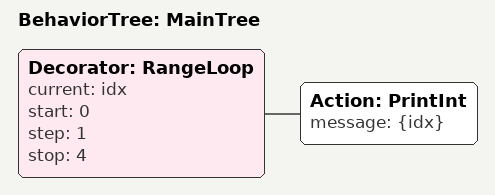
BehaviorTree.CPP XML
<?xml version="1.0"?>
<root main_tree_to_execute="MainTree">
    <BehaviorTree ID="MainTree">
        <Decorator ID="RangeLoop" current="idx" start="0" step="1" stop="4">
            <Action ID="PrintInt" message="{idx}"/>
        </Decorator>
    </BehaviorTree>
</root>
